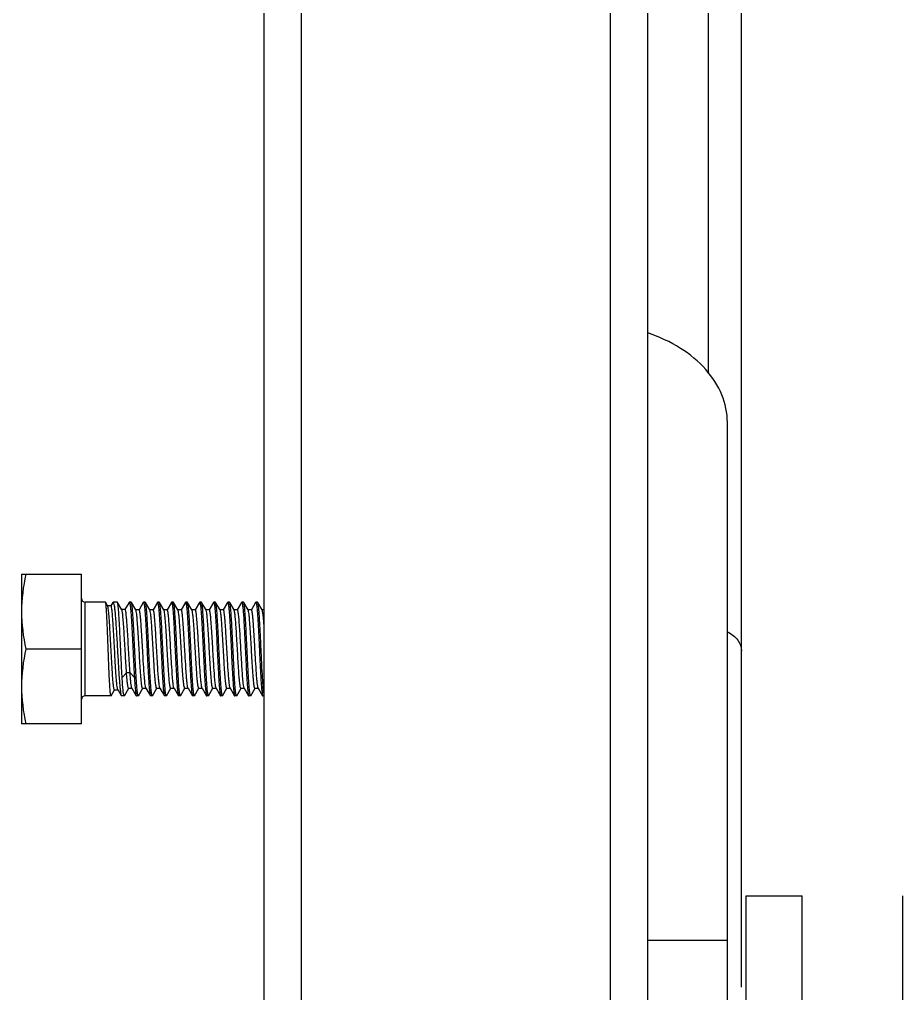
# Model space of a CAD drawing. Extents: x 1725261 to 1937680, y 860327 to 1571294.
# Drawn here: x 1828328 to 1829167, y 1235654 to 1236580 of the extents above; entities that cross this region are included whole.
import ezdxf

# ---------------------------------------------------------------- set-up
doc = ezdxf.new("R2010")
doc.units = 0
doc.header["$LTSCALE"] = 1000
doc.header["$MEASUREMENT"] = 0

msp = doc.modelspace()

# ---------------------------------------------------------------- linework, layer by layer
at = {"linetype": 'Continuous'}
for p, q in [((1829014.27, 1235660.53), (1829014.27, 1238674.19)), ((1828983.13, 1236243.7), (1828983.13, 1238542.66)), ((1828560.5, 1235398.99), (1828560.5, 1238358.6)), ((1828596.09, 1235398.99), (1828596.09, 1238358.6)), ((1828889.71, 1235398.99), (1828889.71, 1238358.6)), ((1828925.3, 1235398.99), (1828925.3, 1238358.6)), ((1829000.92, 1235176.55), (1829000.92, 1236197.1)), ((1828330.05, 1236052.94), (1828387, 1236052.94)), ((1828330.05, 1236052.94), (1828330.05, 1235910.58)), ((1828387, 1235910.58), (1828387, 1236052.94)), ((1828409.8, 1236026.24), (1828390.56, 1236026.24)), ((1828390.56, 1235937.27), (1828390.56, 1236026.24)), ((1828409.89, 1236026.16), (1828409.8, 1236026.24)), ((1828411.8, 1236022.88), (1828409.89, 1236026.16)), ((1828415.04, 1236022.88), (1828411.8, 1236022.88)), ((1828411.89, 1236022.72), (1828411.8, 1236022.88)), ((1828416.76, 1236026), (1828414.97, 1236022.92)), ((1828416.76, 1236026), (1828417.04, 1236026.24)), ((1828421.07, 1236026.24), (1828417.04, 1236026.24)), ((1828421.22, 1236026.11), (1828421.07, 1236026.24)), ((1828425.29, 1236019.11), (1828421.22, 1236026.11)), ((1828428.42, 1236019.29), (1828425.19, 1236019.29)), ((1828432.25, 1236026.07), (1828428.32, 1236019.29)), ((1828432.25, 1236026.07), (1828432.45, 1236026.24)), ((1828434.27, 1236026.24), (1828432.45, 1236026.24)), ((1828434.44, 1236026.09), (1828434.27, 1236026.24)), ((1828438.65, 1236018.86), (1828434.44, 1236026.09)), ((1828441.78, 1236019.04), (1828438.55, 1236019.04)), ((1828445.77, 1236026.09), (1828441.68, 1236019.04)), ((1828445.77, 1236026.09), (1828445.94, 1236026.24)), ((1828447.61, 1236026.24), (1828445.94, 1236026.24)), ((1828447.79, 1236026.09), (1828447.61, 1236026.24)), ((1828452, 1236018.86), (1828447.79, 1236026.09)), ((1828455.13, 1236019.04), (1828451.9, 1236019.04)), ((1828459.11, 1236026.09), (1828455.02, 1236019.04)), ((1828459.11, 1236026.09), (1828459.29, 1236026.24)), ((1828460.96, 1236026.24), (1828459.29, 1236026.24)), ((1828461.13, 1236026.09), (1828460.96, 1236026.24)), ((1828465.35, 1236018.86), (1828461.13, 1236026.09)), ((1828468.47, 1236019.04), (1828465.24, 1236019.04)), ((1828472.46, 1236026.09), (1828468.37, 1236019.04)), ((1828472.46, 1236026.09), (1828472.63, 1236026.24)), ((1828474.31, 1236026.24), (1828472.63, 1236026.24)), ((1828474.48, 1236026.09), (1828474.31, 1236026.24)), ((1828478.69, 1236018.86), (1828474.48, 1236026.09)), ((1828481.82, 1236019.04), (1828478.59, 1236019.04)), ((1828485.81, 1236026.09), (1828481.72, 1236019.04)), ((1828485.81, 1236026.09), (1828485.98, 1236026.24)), ((1828487.65, 1236026.24), (1828485.98, 1236026.24)), ((1828487.83, 1236026.09), (1828487.65, 1236026.24)), ((1828492.04, 1236018.86), (1828487.83, 1236026.09)), ((1828495.17, 1236019.04), (1828491.93, 1236019.04)), ((1828499.15, 1236026.09), (1828495.06, 1236019.04)), ((1828499.15, 1236026.09), (1828499.33, 1236026.24)), ((1828501, 1236026.24), (1828499.33, 1236026.24)), ((1828501.17, 1236026.09), (1828501, 1236026.24)), ((1828505.38, 1236018.86), (1828501.17, 1236026.09)), ((1828508.51, 1236019.04), (1828505.28, 1236019.04)), ((1828512.5, 1236026.09), (1828508.41, 1236019.04)), ((1828512.5, 1236026.09), (1828512.67, 1236026.24)), ((1828514.35, 1236026.24), (1828512.67, 1236026.24)), ((1828514.52, 1236026.09), (1828514.35, 1236026.24)), ((1828518.73, 1236018.86), (1828514.52, 1236026.09)), ((1828521.86, 1236019.04), (1828518.63, 1236019.04)), ((1828525.84, 1236026.09), (1828521.75, 1236019.04)), ((1828525.84, 1236026.09), (1828526.02, 1236026.24)), ((1828527.69, 1236026.24), (1828526.02, 1236026.24)), ((1828527.87, 1236026.09), (1828527.69, 1236026.24)), ((1828532.08, 1236018.86), (1828527.87, 1236026.09)), ((1828535.21, 1236019.04), (1828531.97, 1236019.04)), ((1828539.19, 1236026.09), (1828535.1, 1236019.04)), ((1828539.19, 1236026.09), (1828539.37, 1236026.24)), ((1828541.04, 1236026.24), (1828539.37, 1236026.24)), ((1828541.21, 1236026.09), (1828541.04, 1236026.24)), ((1828545.42, 1236018.86), (1828541.21, 1236026.09)), ((1828548.55, 1236019.04), (1828545.32, 1236019.04)), ((1828552.54, 1236026.09), (1828548.45, 1236019.04)), ((1828552.54, 1236026.09), (1828552.71, 1236026.24)), ((1828554.38, 1236026.24), (1828552.71, 1236026.24)), ((1828554.56, 1236026.09), (1828554.38, 1236026.24)), ((1828558.77, 1236018.86), (1828554.56, 1236026.09)), ((1828560.5, 1236019.04), (1828558.67, 1236019.04)), ((1828387, 1235981.76), (1828334.06, 1235981.76)), ((1828477.76, 1235979.34), (1828477.64, 1235981.76)), ((1828489.32, 1235981.76), (1828489.43, 1235979.34)), ((1828429.82, 1235959.19), (1828425.64, 1235954.82)), ((1828433.15, 1235959.19), (1828429.82, 1235959.19)), ((1828437.31, 1235954.82), (1828433.15, 1235959.19)), ((1828427.77, 1235937.42), (1828431.88, 1235944.48)), ((1828431.77, 1235944.48), (1828435, 1235944.48)), ((1828434.9, 1235944.66), (1828439.09, 1235937.42)), ((1828441.12, 1235937.42), (1828445.22, 1235944.48)), ((1828445.12, 1235944.48), (1828448.35, 1235944.48)), ((1828448.25, 1235944.66), (1828448.16, 1235944.83)), ((1828448.25, 1235944.66), (1828452.44, 1235937.42)), ((1828454.46, 1235937.42), (1828458.57, 1235944.48)), ((1828458.46, 1235944.48), (1828461.7, 1235944.48)), ((1828461.59, 1235944.66), (1828461.51, 1235944.83)), ((1828461.59, 1235944.66), (1828465.79, 1235937.42)), ((1828467.81, 1235937.42), (1828471.91, 1235944.48)), ((1828471.81, 1235944.48), (1828475.04, 1235944.48)), ((1828474.94, 1235944.66), (1828474.85, 1235944.84)), ((1828474.94, 1235944.66), (1828479.13, 1235937.42)), ((1828481.15, 1235937.42), (1828485.26, 1235944.48)), ((1828485.16, 1235944.48), (1828488.39, 1235944.48)), ((1828488.28, 1235944.66), (1828492.48, 1235937.42)), ((1828494.5, 1235937.42), (1828498.61, 1235944.48)), ((1828498.5, 1235944.48), (1828501.74, 1235944.48)), ((1828501.63, 1235944.66), (1828501.53, 1235944.86)), ((1828501.63, 1235944.66), (1828505.83, 1235937.42)), ((1828507.85, 1235937.42), (1828511.95, 1235944.48)), ((1828511.85, 1235944.48), (1828515.08, 1235944.48)), ((1828514.98, 1235944.66), (1828514.88, 1235944.87)), ((1828514.98, 1235944.66), (1828519.17, 1235937.42)), ((1828521.19, 1235937.42), (1828525.3, 1235944.48)), ((1828525.2, 1235944.48), (1828528.43, 1235944.48)), ((1828528.32, 1235944.66), (1828528.22, 1235944.88)), ((1828528.32, 1235944.66), (1828532.52, 1235937.42)), ((1828534.54, 1235937.42), (1828538.65, 1235944.48)), ((1828538.54, 1235944.48), (1828541.77, 1235944.48)), ((1828541.67, 1235944.66), (1828545.86, 1235937.42)), ((1828547.89, 1235937.42), (1828551.99, 1235944.48)), ((1828551.89, 1235944.48), (1828555.12, 1235944.48)), ((1828555.02, 1235944.66), (1828554.9, 1235944.9)), ((1828555.02, 1235944.66), (1828559.21, 1235937.42)), ((1828415.11, 1235937.27), (1828390.56, 1235937.27)), ((1828415.23, 1235937.38), (1828415.11, 1235937.27)), ((1828415.23, 1235937.38), (1828418.5, 1235942.99)), ((1828418.39, 1235942.99), (1828421.63, 1235942.99)), ((1828421.53, 1235943.16), (1828424.83, 1235937.47)), ((1828424.83, 1235937.47), (1828425.07, 1235937.27)), ((1828427.59, 1235937.27), (1828425.07, 1235937.27)), ((1828427.77, 1235937.42), (1828427.59, 1235937.27)), ((1828440.94, 1235937.27), (1828439.27, 1235937.27)), ((1828441.12, 1235937.42), (1828440.94, 1235937.27)), ((1828452.44, 1235937.42), (1828452.62, 1235937.27)), ((1828454.29, 1235937.27), (1828452.62, 1235937.27)), ((1828454.46, 1235937.42), (1828454.29, 1235937.27)), ((1828465.79, 1235937.42), (1828465.96, 1235937.27)), ((1828467.63, 1235937.27), (1828465.96, 1235937.27)), ((1828467.81, 1235937.42), (1828467.63, 1235937.27)), ((1828479.13, 1235937.42), (1828479.31, 1235937.27)), ((1828480.98, 1235937.27), (1828479.31, 1235937.27)), ((1828481.15, 1235937.42), (1828480.98, 1235937.27)), ((1828494.33, 1235937.27), (1828492.65, 1235937.27)), ((1828494.5, 1235937.42), (1828494.33, 1235937.27)), ((1828505.83, 1235937.42), (1828506, 1235937.27)), ((1828507.67, 1235937.27), (1828506, 1235937.27)), ((1828507.85, 1235937.42), (1828507.67, 1235937.27)), ((1828519.17, 1235937.42), (1828519.35, 1235937.27)), ((1828521.02, 1235937.27), (1828519.35, 1235937.27)), ((1828521.19, 1235937.42), (1828521.02, 1235937.27)), ((1828532.52, 1235937.42), (1828532.69, 1235937.27)), ((1828534.36, 1235937.27), (1828532.69, 1235937.27)), ((1828534.54, 1235937.42), (1828534.36, 1235937.27)), ((1828545.86, 1235937.42), (1828546.04, 1235937.27)), ((1828547.71, 1235937.27), (1828546.04, 1235937.27)), ((1828547.89, 1235937.42), (1828547.71, 1235937.27)), ((1828559.21, 1235937.42), (1828559.39, 1235937.27)), ((1828560.5, 1235937.27), (1828559.39, 1235937.27)), ((1828387, 1235910.58), (1828330.05, 1235910.58)), ((1829018.72, 1235213.07), (1829018.72, 1235747.36)), ((1829018.72, 1235747.36), (1829072.1, 1235747.36)), ((1829072.1, 1235213.07), (1829072.1, 1235747.36)), ((1829167.42, 1235747.36), (1829167.42, 1235213.02)), ((1828925.3, 1235705.12), (1829000.92, 1235705.12))]:
    msp.add_line(p, q, dxfattribs=at)
msp.add_circle((1826901.12, 1235016.4), 1451.62, dxfattribs=at)
for centre, radius, start, end in [((1826901.12, 1235016.4), 1505.01, 6.82415, 173.17585), ((1828390.56, 1236029.8), 3.56, 180, 270), ((1828390.56, 1235933.71), 3.56, 90, 180)]:
    msp.add_arc(centre, radius, start, end, dxfattribs=at)
for points, knots in [([(1829000.92, 1236197.1), (1829000.92, 1236205.98), (1828997.08, 1236224.53), (1828980.95, 1236249.09), (1828956.3, 1236269.17), (1828936.21, 1236278.44), (1828925.38, 1236282.13)], [0, 0, 0, 0, 0.220446, 0.45627, 0.716078, 1, 1, 1, 1]), ([(1828412.37, 1235981.76), (1828412.16, 1235987.22), (1828411.86, 1235995.17), (1828411.44, 1236005.33), (1828411.14, 1236011.88), (1828410.83, 1236017.34), (1828410.58, 1236021.58), (1828410.23, 1236024.33), (1828410.12, 1236025.78), (1828409.89, 1236026.16)], [0, 0, 0, 0, 0.36864, 0.53657, 0.68548, 0.810114, 0.906077, 0.97003, 1, 1, 1, 1]), ([(1828418.39, 1235942.99), (1828418.3, 1235942.99), (1828418.1, 1235943.29), (1828417.95, 1235943.83), (1828417.73, 1235944.77), (1828417.44, 1235946.68), (1828417.09, 1235949.9), (1828416.7, 1235954.63), (1828416.3, 1235960.41), (1828415.9, 1235966.99), (1828415.5, 1235974.14), (1828414.97, 1235984.05), (1828414.45, 1235993.83), (1828413.91, 1236003.12), (1828413.52, 1236009.15), (1828413.12, 1236014.22), (1828412.77, 1236018.2), (1828412.37, 1236020.88), (1828412.13, 1236022.3), (1828411.89, 1236022.72)], [0, 0, 0, 0, 0.003488, 0.010904, 0.022688, 0.038824, 0.083607, 0.143647, 0.216697, 0.300025, 0.390537, 0.484902, 0.671459, 0.756962, 0.833182, 0.897479, 0.947675, 0.982144, 1, 1, 1, 1]), ([(1828421.53, 1235943.16), (1828421.28, 1235943.6), (1828421.03, 1235945.09), (1828420.61, 1235947.9), (1828420.24, 1235952.05), (1828419.84, 1235957.3), (1828419.44, 1235963.49), (1828418.89, 1235972.92), (1828418.37, 1235982.76), (1828417.84, 1235992.65), (1828417.45, 1235999.7), (1828417.05, 1236006.13), (1828416.67, 1236011.72), (1828416.28, 1236016.3), (1828415.92, 1236019.64), (1828415.57, 1236021.71), (1828415.32, 1236022.6), (1828415.13, 1236022.88), (1828415.04, 1236022.88)], [0, 0, 0, 0, 0.018844, 0.055045, 0.107437, 0.174076, 0.252464, 0.339678, 0.527511, 0.621285, 0.710453, 0.791854, 0.862644, 0.920393, 0.963178, 0.989688, 0.996707, 1, 1, 1, 1]), ([(1828417.04, 1236026.24), (1828417.15, 1236026.24), (1828417.4, 1236025.91), (1828417.74, 1236024.82), (1828418.2, 1236022.32), (1828418.66, 1236018.29), (1828419.16, 1236012.81), (1828419.65, 1236006.16), (1828420.15, 1235998.56), (1828420.65, 1235990.32), (1828420.97, 1235984.65), (1828421.14, 1235981.76)], [0, 0, 0, 0, 0.007547, 0.022985, 0.080637, 0.173055, 0.296975, 0.447746, 0.61965, 0.806111, 1, 1, 1, 1]), ([(1828424.27, 1235981.76), (1828424.02, 1235987.17), (1828423.65, 1235995.04), (1828423.13, 1236005.12), (1828422.76, 1236011.63), (1828422.39, 1236017.09), (1828422.06, 1236021.36), (1828421.66, 1236024.19), (1828421.47, 1236025.69), (1828421.22, 1236026.11)], [0, 0, 0, 0, 0.365079, 0.53175, 0.679987, 0.804667, 0.901508, 0.967249, 1, 1, 1, 1]), ([(1828429.82, 1235959.19), (1828429.38, 1235965.26), (1828428.84, 1235974.64), (1828428.13, 1235987.19), (1828427.58, 1235996.5), (1828427.04, 1236004.78), (1828426.57, 1236010.76), (1828426.17, 1236014.6), (1828425.91, 1236016.66), (1828425.64, 1236018.1), (1828425.44, 1236018.86), (1828425.29, 1236019.11)], [0, 0, 0, 0, 0.303539, 0.468638, 0.62733, 0.768529, 0.882427, 0.926602, 0.961222, 0.985757, 1, 1, 1, 1]), ([(1828433.15, 1235959.19), (1828432.94, 1235962.2), (1828432.53, 1235968.58), (1828431.96, 1235978.41), (1828431.39, 1235988.5), (1828430.82, 1235998.08), (1828430.33, 1236005.41), (1828429.92, 1236010.46), (1828429.63, 1236013.48), (1828429.36, 1236015.86), (1828429.06, 1236017.69), (1828428.84, 1236018.65), (1828428.58, 1236019.29), (1828428.42, 1236019.29)], [0, 0, 0, 0, 0.15003, 0.317321, 0.489066, 0.652114, 0.794019, 0.853588, 0.904016, 0.944371, 0.97394, 0.992316, 1, 1, 1, 1]), ([(1828432.45, 1236026.24), (1828432.55, 1236026.24), (1828432.76, 1236025.89), (1828432.93, 1236025.28), (1828433.15, 1236024.19), (1828433.46, 1236021.99), (1828433.83, 1236018.28), (1828434.25, 1236012.82), (1828434.66, 1236006.16), (1828435.08, 1235998.57), (1828435.5, 1235990.33), (1828435.78, 1235984.65), (1828435.92, 1235981.76)], [0, 0, 0, 0, 0.006868, 0.022, 0.046199, 0.079427, 0.17181, 0.295831, 0.44681, 0.618994, 0.805771, 1, 1, 1, 1]), ([(1828437.6, 1235981.76), (1828437.35, 1235987.15), (1828436.97, 1235995), (1828436.44, 1236005.05), (1828436.06, 1236011.55), (1828435.67, 1236017.02), (1828435.32, 1236021.29), (1828434.91, 1236024.15), (1828434.69, 1236025.66), (1828434.44, 1236026.09)], [0, 0, 0, 0, 0.364025, 0.530311, 0.678341, 0.803035, 0.90014, 0.966414, 1, 1, 1, 1]), ([(1828445.12, 1235944.48), (1828445.03, 1235944.48), (1828444.84, 1235944.74), (1828444.57, 1235945.59), (1828444.22, 1235947.56), (1828443.85, 1235950.75), (1828443.46, 1235955.08), (1828443.07, 1235960.36), (1828442.68, 1235966.42), (1828442.28, 1235973.03), (1828441.75, 1235982.25), (1828441.24, 1235991.39), (1828440.69, 1236000.11), (1828440.3, 1236005.82), (1828439.91, 1236010.66), (1828439.54, 1236014.47), (1828439.14, 1236017.07), (1828438.89, 1236018.45), (1828438.65, 1236018.86)], [0, 0, 0, 0, 0.003515, 0.010772, 0.037949, 0.081609, 0.140308, 0.211978, 0.294061, 0.383612, 0.477415, 0.664253, 0.750571, 0.827952, 0.893624, 0.945254, 0.981055, 1, 1, 1, 1]), ([(1828448.16, 1235944.83), (1828447.95, 1235945.33), (1828447.68, 1235946.83), (1828447.3, 1235949.64), (1828446.93, 1235953.59), (1828446.37, 1235960.66), (1828445.73, 1235971.01), (1828445.11, 1235982), (1828444.58, 1235991.1), (1828444.19, 1235997.59), (1828443.8, 1236003.52), (1828443.42, 1236008.69), (1828443.03, 1236012.92), (1828442.67, 1236016.03), (1828442.32, 1236017.95), (1828442.06, 1236018.78), (1828441.87, 1236019.04), (1828441.78, 1236019.04)], [0, 0, 0, 0, 0.022098, 0.060554, 0.114206, 0.18123, 0.34569, 0.53115, 0.623722, 0.711849, 0.792446, 0.862698, 0.92016, 0.962863, 0.989437, 0.99654, 1, 1, 1, 1]), ([(1828445.94, 1236026.24), (1828446.04, 1236026.24), (1828446.24, 1236025.88), (1828446.39, 1236025.28), (1828446.6, 1236024.19), (1828446.9, 1236021.99), (1828447.25, 1236018.27), (1828447.65, 1236012.81), (1828448.05, 1236006.15), (1828448.46, 1235998.56), (1828448.87, 1235990.32), (1828449.14, 1235984.65), (1828449.28, 1235981.76)], [0, 0, 0, 0, 0.006693, 0.021771, 0.045952, 0.079179, 0.171588, 0.295652, 0.446676, 0.6189, 0.805722, 1, 1, 1, 1]), ([(1828450.95, 1235981.76), (1828450.69, 1235987.15), (1828450.32, 1235995), (1828449.79, 1236005.05), (1828449.41, 1236011.55), (1828449.01, 1236017.02), (1828448.67, 1236021.29), (1828448.26, 1236024.15), (1828448.04, 1236025.66), (1828447.79, 1236026.09)], [0, 0, 0, 0, 0.364027, 0.530312, 0.678339, 0.803032, 0.900139, 0.966415, 1, 1, 1, 1]), ([(1828458.46, 1235944.48), (1828458.38, 1235944.48), (1828458.18, 1235944.74), (1828457.92, 1235945.59), (1828457.56, 1235947.56), (1828457.2, 1235950.75), (1828456.81, 1235955.08), (1828456.42, 1235960.36), (1828456.02, 1235966.42), (1828455.63, 1235973.03), (1828455.1, 1235982.25), (1828454.58, 1235991.39), (1828454.04, 1236000.11), (1828453.65, 1236005.82), (1828453.25, 1236010.66), (1828452.89, 1236014.47), (1828452.48, 1236017.07), (1828452.24, 1236018.45), (1828452, 1236018.86)], [0, 0, 0, 0, 0.003515, 0.010772, 0.037949, 0.081609, 0.140308, 0.211978, 0.294061, 0.383612, 0.477415, 0.664253, 0.750571, 0.827952, 0.893624, 0.945254, 0.981055, 1, 1, 1, 1]), ([(1828461.51, 1235944.83), (1828461.3, 1235945.35), (1828461.03, 1235946.85), (1828460.64, 1235949.67), (1828460.27, 1235953.62), (1828459.71, 1235960.69), (1828459.07, 1235971.05), (1828458.45, 1235982.04), (1828457.93, 1235991.13), (1828457.54, 1235997.61), (1828457.15, 1236003.54), (1828456.76, 1236008.7), (1828456.38, 1236012.93), (1828456.02, 1236016.03), (1828455.67, 1236017.95), (1828455.41, 1236018.78), (1828455.21, 1236019.04), (1828455.13, 1236019.04)], [0, 0, 0, 0, 0.022237, 0.060809, 0.11455, 0.181633, 0.346125, 0.531524, 0.624042, 0.712107, 0.792639, 0.862829, 0.920237, 0.962898, 0.989446, 0.996542, 1, 1, 1, 1]), ([(1828459.29, 1236026.24), (1828459.39, 1236026.24), (1828459.58, 1236025.88), (1828459.74, 1236025.28), (1828459.95, 1236024.19), (1828460.24, 1236021.99), (1828460.6, 1236018.27), (1828461, 1236012.81), (1828461.4, 1236006.15), (1828461.81, 1235998.56), (1828462.22, 1235990.32), (1828462.49, 1235984.65), (1828462.63, 1235981.76)], [0, 0, 0, 0, 0.006696, 0.021778, 0.045963, 0.079194, 0.171608, 0.295673, 0.446692, 0.618909, 0.805729, 1, 1, 1, 1]), ([(1828464.3, 1235981.76), (1828464.04, 1235987.15), (1828463.67, 1235995.01), (1828463.13, 1236005.05), (1828462.75, 1236011.55), (1828462.36, 1236017.02), (1828462.01, 1236021.29), (1828461.6, 1236024.15), (1828461.39, 1236025.66), (1828461.13, 1236026.09)], [0, 0, 0, 0, 0.364034, 0.530325, 0.678352, 0.803041, 0.900142, 0.966414, 1, 1, 1, 1]), ([(1828471.81, 1235944.48), (1828471.72, 1235944.48), (1828471.53, 1235944.74), (1828471.26, 1235945.59), (1828470.91, 1235947.56), (1828470.55, 1235950.75), (1828470.15, 1235955.08), (1828469.76, 1235960.36), (1828469.37, 1235966.42), (1828468.97, 1235973.03), (1828468.44, 1235982.25), (1828467.93, 1235991.39), (1828467.39, 1236000.11), (1828467, 1236005.82), (1828466.6, 1236010.66), (1828466.23, 1236014.47), (1828465.83, 1236017.07), (1828465.58, 1236018.45), (1828465.35, 1236018.86)], [0, 0, 0, 0, 0.003515, 0.010772, 0.037949, 0.081609, 0.140308, 0.211978, 0.294061, 0.383612, 0.477416, 0.664253, 0.750571, 0.827952, 0.893624, 0.945254, 0.981055, 1, 1, 1, 1]), ([(1828474.85, 1235944.84), (1828474.64, 1235945.36), (1828474.37, 1235946.87), (1828473.98, 1235949.69), (1828473.61, 1235953.65), (1828473.06, 1235960.73), (1828472.42, 1235971.08), (1828471.79, 1235982.07), (1828471.27, 1235991.15), (1828470.88, 1235997.63), (1828470.49, 1236003.55), (1828470.11, 1236008.71), (1828469.72, 1236012.93), (1828469.36, 1236016.03), (1828469.01, 1236017.95), (1828468.75, 1236018.78), (1828468.56, 1236019.04), (1828468.47, 1236019.04)], [0, 0, 0, 0, 0.022376, 0.061065, 0.114893, 0.182035, 0.346559, 0.531898, 0.624361, 0.712364, 0.792832, 0.86296, 0.920314, 0.962934, 0.989455, 0.996544, 1, 1, 1, 1]), ([(1828472.63, 1236026.24), (1828472.73, 1236026.24), (1828472.93, 1236025.88), (1828473.09, 1236025.28), (1828473.3, 1236024.19), (1828473.59, 1236021.99), (1828473.94, 1236018.27), (1828474.34, 1236012.82), (1828474.75, 1236006.16), (1828475.15, 1235998.56), (1828475.56, 1235990.32), (1828475.83, 1235984.65), (1828475.97, 1235981.76)], [0, 0, 0, 0, 0.006683, 0.021751, 0.045922, 0.07914, 0.171535, 0.295594, 0.446618, 0.618857, 0.805703, 1, 1, 1, 1]), ([(1828477.64, 1235981.76), (1828477.39, 1235987.15), (1828477.01, 1235995), (1828476.48, 1236005.05), (1828476.1, 1236011.55), (1828475.71, 1236017.02), (1828475.36, 1236021.29), (1828474.95, 1236024.15), (1828474.73, 1236025.66), (1828474.48, 1236026.09)], [0, 0, 0, 0, 0.364016, 0.530299, 0.678328, 0.803022, 0.900132, 0.966412, 1, 1, 1, 1]), ([(1828481.94, 1235979.73), (1828481.67, 1235984.4), (1828481.28, 1235991.24), (1828480.74, 1236000), (1828480.35, 1236005.74), (1828479.95, 1236010.61), (1828479.58, 1236014.45), (1828479.18, 1236017.06), (1828478.93, 1236018.45), (1828478.69, 1236018.86)], [0, 0, 0, 0, 0.357179, 0.522363, 0.670515, 0.796289, 0.895183, 0.963748, 1, 1, 1, 1]), ([(1828485.27, 1235979.73), (1828485.13, 1235982.25), (1828484.85, 1235987.21), (1828484.43, 1235994.43), (1828484, 1236001.13), (1828483.59, 1236007.04), (1828483.17, 1236011.91), (1828482.81, 1236015.23), (1828482.5, 1236017.2), (1828482.29, 1236018.17), (1828482.12, 1236018.73), (1828481.92, 1236019.04), (1828481.82, 1236019.04)], [0, 0, 0, 0, 0.191103, 0.376469, 0.548513, 0.700189, 0.825314, 0.918839, 0.952565, 0.977198, 0.992701, 1, 1, 1, 1]), ([(1828485.98, 1236026.24), (1828486.08, 1236026.24), (1828486.28, 1236025.88), (1828486.43, 1236025.28), (1828486.64, 1236024.19), (1828486.94, 1236021.99), (1828487.29, 1236018.27), (1828487.69, 1236012.82), (1828488.09, 1236006.16), (1828488.5, 1235998.57), (1828488.91, 1235990.33), (1828489.18, 1235984.65), (1828489.32, 1235981.76)], [0, 0, 0, 0, 0.006671, 0.021725, 0.045886, 0.079098, 0.171491, 0.295553, 0.446588, 0.618835, 0.805687, 1, 1, 1, 1]), ([(1828490.99, 1235981.76), (1828490.73, 1235987.15), (1828490.36, 1235995), (1828489.83, 1236005.05), (1828489.44, 1236011.55), (1828489.05, 1236017.02), (1828488.71, 1236021.29), (1828488.29, 1236024.15), (1828488.08, 1236025.66), (1828487.83, 1236026.09)], [0, 0, 0, 0, 0.364022, 0.530315, 0.678347, 0.803036, 0.900137, 0.966413, 1, 1, 1, 1]), ([(1828498.5, 1235944.48), (1828498.42, 1235944.48), (1828498.22, 1235944.74), (1828497.96, 1235945.59), (1828497.6, 1235947.56), (1828497.24, 1235950.75), (1828496.85, 1235955.08), (1828496.46, 1235960.36), (1828496.06, 1235966.42), (1828495.67, 1235973.03), (1828495.14, 1235982.25), (1828494.62, 1235991.39), (1828494.08, 1236000.11), (1828493.69, 1236005.82), (1828493.29, 1236010.66), (1828492.93, 1236014.47), (1828492.52, 1236017.07), (1828492.28, 1236018.45), (1828492.04, 1236018.86)], [0, 0, 0, 0, 0.003516, 0.010772, 0.037949, 0.081609, 0.140308, 0.211978, 0.294061, 0.383612, 0.477416, 0.664254, 0.750571, 0.827952, 0.893624, 0.945254, 0.981055, 1, 1, 1, 1]), ([(1828501.53, 1235944.86), (1828501.33, 1235945.39), (1828501.06, 1235946.91), (1828500.67, 1235949.75), (1828500.3, 1235953.72), (1828499.74, 1235960.8), (1828499.1, 1235971.16), (1828498.48, 1235982.13), (1828497.96, 1235991.21), (1828497.57, 1235997.67), (1828497.18, 1236003.59), (1828496.8, 1236008.73), (1828496.41, 1236012.95), (1828496.05, 1236016.04), (1828495.7, 1236017.95), (1828495.44, 1236018.79), (1828495.25, 1236019.04), (1828495.17, 1236019.04)], [0, 0, 0, 0, 0.022654, 0.061574, 0.115578, 0.182837, 0.347426, 0.532643, 0.624999, 0.712877, 0.793216, 0.863221, 0.920468, 0.963004, 0.989473, 0.996549, 1, 1, 1, 1]), ([(1828499.33, 1236026.24), (1828499.43, 1236026.24), (1828499.62, 1236025.88), (1828499.78, 1236025.28), (1828499.99, 1236024.19), (1828500.28, 1236021.99), (1828500.64, 1236018.27), (1828501.03, 1236012.82), (1828501.44, 1236006.16), (1828501.85, 1235998.57), (1828502.25, 1235990.33), (1828502.53, 1235984.65), (1828502.66, 1235981.76)], [0, 0, 0, 0, 0.006673, 0.021728, 0.04589, 0.079102, 0.171488, 0.295544, 0.446579, 0.618833, 0.80569, 1, 1, 1, 1]), ([(1828504.34, 1235981.76), (1828504.08, 1235987.15), (1828503.7, 1235995), (1828503.17, 1236005.05), (1828502.79, 1236011.55), (1828502.4, 1236017.02), (1828502.05, 1236021.29), (1828501.64, 1236024.15), (1828501.42, 1236025.66), (1828501.17, 1236026.09)], [0, 0, 0, 0, 0.364021, 0.530312, 0.678344, 0.803036, 0.900139, 0.966413, 1, 1, 1, 1]), ([(1828511.85, 1235944.48), (1828511.76, 1235944.48), (1828511.57, 1235944.74), (1828511.3, 1235945.59), (1828510.95, 1235947.56), (1828510.58, 1235950.75), (1828510.19, 1235955.08), (1828509.8, 1235960.36), (1828509.41, 1235966.42), (1828509.01, 1235973.03), (1828508.48, 1235982.25), (1828507.97, 1235991.39), (1828507.43, 1236000.11), (1828507.03, 1236005.82), (1828506.64, 1236010.66), (1828506.27, 1236014.47), (1828505.87, 1236017.07), (1828505.62, 1236018.45), (1828505.38, 1236018.86)], [0, 0, 0, 0, 0.003516, 0.010771, 0.037949, 0.081609, 0.140308, 0.211978, 0.294061, 0.383613, 0.477416, 0.664254, 0.750571, 0.827952, 0.893624, 0.945254, 0.981055, 1, 1, 1, 1]), ([(1828514.88, 1235944.87), (1828514.67, 1235945.4), (1828514.4, 1235946.93), (1828514.01, 1235949.78), (1828513.64, 1235953.75), (1828513.09, 1235960.84), (1828512.45, 1235971.19), (1828511.83, 1235982.17), (1828511.31, 1235991.23), (1828510.92, 1235997.7), (1828510.53, 1236003.6), (1828510.14, 1236008.74), (1828509.76, 1236012.95), (1828509.4, 1236016.04), (1828509.05, 1236017.95), (1828508.79, 1236018.79), (1828508.6, 1236019.04), (1828508.51, 1236019.04)], [0, 0, 0, 0, 0.022792, 0.061828, 0.11592, 0.183237, 0.347858, 0.533014, 0.625317, 0.713133, 0.793408, 0.863351, 0.920544, 0.963039, 0.989482, 0.996551, 1, 1, 1, 1]), ([(1828512.67, 1236026.24), (1828512.77, 1236026.24), (1828512.97, 1236025.88), (1828513.12, 1236025.28), (1828513.34, 1236024.19), (1828513.63, 1236021.99), (1828513.98, 1236018.27), (1828514.38, 1236012.82), (1828514.79, 1236006.16), (1828515.19, 1235998.56), (1828515.6, 1235990.32), (1828515.87, 1235984.65), (1828516.01, 1235981.76)], [0, 0, 0, 0, 0.006683, 0.021749, 0.045921, 0.079139, 0.171536, 0.295597, 0.446627, 0.618868, 0.805705, 1, 1, 1, 1]), ([(1828517.68, 1235981.76), (1828517.42, 1235987.15), (1828517.05, 1235995), (1828516.52, 1236005.05), (1828516.14, 1236011.55), (1828515.74, 1236017.02), (1828515.4, 1236021.29), (1828514.99, 1236024.15), (1828514.77, 1236025.66), (1828514.52, 1236026.09)], [0, 0, 0, 0, 0.364024, 0.530311, 0.678341, 0.803035, 0.90014, 0.966414, 1, 1, 1, 1]), ([(1828525.2, 1235944.48), (1828525.11, 1235944.48), (1828524.91, 1235944.74), (1828524.65, 1235945.59), (1828524.29, 1235947.56), (1828523.93, 1235950.75), (1828523.54, 1235955.08), (1828523.15, 1235960.36), (1828522.75, 1235966.42), (1828522.36, 1235973.03), (1828521.83, 1235982.25), (1828521.31, 1235991.39), (1828520.77, 1236000.11), (1828520.38, 1236005.82), (1828519.98, 1236010.66), (1828519.62, 1236014.47), (1828519.22, 1236017.07), (1828518.97, 1236018.45), (1828518.73, 1236018.86)], [0, 0, 0, 0, 0.003516, 0.010771, 0.037949, 0.081609, 0.140308, 0.211978, 0.294061, 0.383613, 0.477416, 0.664254, 0.750571, 0.827952, 0.893624, 0.945254, 0.981055, 1, 1, 1, 1]), ([(1828528.22, 1235944.88), (1828528.01, 1235945.41), (1828527.74, 1235946.95), (1828527.36, 1235949.8), (1828526.99, 1235953.79), (1828526.43, 1235960.88), (1828525.79, 1235971.23), (1828525.17, 1235982.2), (1828524.65, 1235991.26), (1828524.26, 1235997.72), (1828523.87, 1236003.62), (1828523.49, 1236008.75), (1828523.1, 1236012.96), (1828522.75, 1236016.05), (1828522.4, 1236017.95), (1828522.14, 1236018.79), (1828521.94, 1236019.04), (1828521.86, 1236019.04)], [0, 0, 0, 0, 0.022931, 0.062083, 0.116262, 0.183637, 0.34829, 0.533386, 0.625634, 0.713389, 0.793599, 0.863481, 0.920621, 0.963074, 0.989491, 0.996553, 1, 1, 1, 1]), ([(1828526.02, 1236026.24), (1828526.12, 1236026.24), (1828526.32, 1236025.88), (1828526.47, 1236025.28), (1828526.68, 1236024.19), (1828526.97, 1236021.99), (1828527.33, 1236018.27), (1828527.73, 1236012.81), (1828528.13, 1236006.15), (1828528.54, 1235998.56), (1828528.95, 1235990.32), (1828529.22, 1235984.65), (1828529.36, 1235981.76)], [0, 0, 0, 0, 0.006692, 0.02177, 0.045951, 0.079177, 0.171585, 0.295649, 0.446674, 0.618898, 0.805721, 1, 1, 1, 1]), ([(1828529.88, 1236004.68), (1828529.72, 1236007.45), (1828529.43, 1236012.41), (1828529.01, 1236018.2), (1828528.65, 1236021.87), (1828528.41, 1236023.81), (1828528.17, 1236025.15), (1828528, 1236025.87), (1828527.87, 1236026.09)], [0, 0, 0, 0, 0.386254, 0.691736, 0.808776, 0.899775, 0.963628, 1, 1, 1, 1]), ([(1828534.06, 1236000.97), (1828533.9, 1236003.26), (1828533.62, 1236007.36), (1828533.14, 1236012.71), (1828532.75, 1236016.18), (1828532.38, 1236018.03), (1828532.2, 1236018.65), (1828532.08, 1236018.86)], [0, 0, 0, 0, 0.381097, 0.684377, 0.893928, 0.960143, 1, 1, 1, 1]), ([(1828537.39, 1236000.97), (1828537.23, 1236003.47), (1828536.98, 1236007.01), (1828536.6, 1236011.42), (1828536.33, 1236014.04), (1828536.07, 1236016.09), (1828535.8, 1236017.66), (1828535.59, 1236018.5), (1828535.34, 1236019.04), (1828535.21, 1236019.04)], [0, 0, 0, 0, 0.410879, 0.581806, 0.725913, 0.840918, 0.925076, 0.977487, 1, 1, 1, 1]), ([(1828539.37, 1236026.24), (1828539.52, 1236026.24), (1828539.75, 1236025.57), (1828539.96, 1236024.61), (1828540.23, 1236022.72), (1828540.49, 1236020.28), (1828540.76, 1236017.15), (1828541.14, 1236011.89), (1828541.39, 1236007.67), (1828541.55, 1236004.68)], [0, 0, 0, 0, 0.021095, 0.073096, 0.157182, 0.272316, 0.416719, 0.588047, 1, 1, 1, 1]), ([(1828544.37, 1235981.76), (1828544.12, 1235987.15), (1828543.74, 1235995.01), (1828543.21, 1236005.05), (1828542.83, 1236011.55), (1828542.44, 1236017.02), (1828542.09, 1236021.29), (1828541.68, 1236024.15), (1828541.46, 1236025.66), (1828541.21, 1236026.09)], [0, 0, 0, 0, 0.364034, 0.530327, 0.678354, 0.803043, 0.900143, 0.966415, 1, 1, 1, 1]), ([(1828551.89, 1235944.48), (1828551.8, 1235944.48), (1828551.61, 1235944.74), (1828551.34, 1235945.59), (1828550.99, 1235947.56), (1828550.62, 1235950.75), (1828550.23, 1235955.08), (1828549.84, 1235960.36), (1828549.45, 1235966.42), (1828549.05, 1235973.03), (1828548.52, 1235982.25), (1828548.01, 1235991.39), (1828547.46, 1236000.11), (1828547.07, 1236005.82), (1828546.68, 1236010.66), (1828546.31, 1236014.47), (1828545.91, 1236017.07), (1828545.66, 1236018.45), (1828545.42, 1236018.86)], [0, 0, 0, 0, 0.003516, 0.010771, 0.037949, 0.081609, 0.140308, 0.211978, 0.294061, 0.383613, 0.477416, 0.664254, 0.750571, 0.827952, 0.893624, 0.945254, 0.981055, 1, 1, 1, 1]), ([(1828554.9, 1235944.9), (1828554.7, 1235945.44), (1828554.43, 1235946.98), (1828554.04, 1235949.86), (1828553.67, 1235953.85), (1828553.12, 1235960.95), (1828552.48, 1235971.3), (1828551.86, 1235982.27), (1828551.34, 1235991.32), (1828550.95, 1235997.76), (1828550.56, 1236003.65), (1828550.18, 1236008.78), (1828549.79, 1236012.97), (1828549.44, 1236016.05), (1828549.09, 1236017.96), (1828548.83, 1236018.79), (1828548.64, 1236019.04), (1828548.55, 1236019.04)], [0, 0, 0, 0, 0.023208, 0.06259, 0.116944, 0.184435, 0.349152, 0.534126, 0.626268, 0.713899, 0.79398, 0.86374, 0.920773, 0.963144, 0.989509, 0.996558, 1, 1, 1, 1]), ([(1828552.71, 1236026.24), (1828552.81, 1236026.24), (1828553.01, 1236025.88), (1828553.16, 1236025.28), (1828553.37, 1236024.19), (1828553.67, 1236021.99), (1828554.02, 1236018.27), (1828554.42, 1236012.82), (1828554.82, 1236006.16), (1828555.23, 1235998.56), (1828555.64, 1235990.32), (1828555.91, 1235984.65), (1828556.05, 1235981.76)], [0, 0, 0, 0, 0.006682, 0.021748, 0.045918, 0.079135, 0.171528, 0.295585, 0.446611, 0.618853, 0.805701, 1, 1, 1, 1]), ([(1828557.72, 1235981.76), (1828557.46, 1235987.15), (1828557.09, 1235995), (1828556.56, 1236005.05), (1828556.18, 1236011.55), (1828555.78, 1236017.02), (1828555.44, 1236021.29), (1828555.03, 1236024.15), (1828554.81, 1236025.66), (1828554.56, 1236026.09)], [0, 0, 0, 0, 0.364017, 0.530302, 0.678331, 0.803024, 0.900132, 0.966412, 1, 1, 1, 1]), ([(1828560.5, 1236004.58), (1828560.37, 1236006.41), (1828560.11, 1236009.67), (1828559.72, 1236013.96), (1828559.28, 1236016.86), (1828559.03, 1236018.41), (1828558.77, 1236018.86)], [0, 0, 0, 0, 0.381924, 0.683092, 0.891493, 1, 1, 1, 1]), ([(1828531.03, 1235981.76), (1828530.93, 1235983.76), (1828530.57, 1235991.4), (1828530.19, 1235999.04), (1828529.88, 1236004.68)], [0, 0, 0, 0, 0.261816, 1, 1, 1, 1]), ([(1828538.54, 1235944.48), (1828538.4, 1235944.48), (1828538.15, 1235945.04), (1828537.93, 1235945.92), (1828537.65, 1235947.57), (1828537.39, 1235949.73), (1828537.12, 1235952.48), (1828536.73, 1235957.09), (1828536.26, 1235963.83), (1828535.72, 1235972.72), (1828535.18, 1235982.24), (1828534.64, 1235991.73), (1828534.25, 1235997.97), (1828534.06, 1236000.97)], [0, 0, 0, 0, 0.007549, 0.025288, 0.053782, 0.092698, 0.14142, 0.199125, 0.337396, 0.498012, 0.669894, 0.841157, 1, 1, 1, 1]), ([(1828541.67, 1235944.66), (1828541.54, 1235944.89), (1828541.35, 1235945.59), (1828540.94, 1235947.7), (1828540.52, 1235951.67), (1828540.01, 1235957.76), (1828539.5, 1235965.37), (1828538.98, 1235974.01), (1828538.3, 1235986), (1828537.79, 1235995.04), (1828537.39, 1236000.97)], [0, 0, 0, 0, 0.014139, 0.038106, 0.114569, 0.22512, 0.362916, 0.519336, 0.684562, 1, 1, 1, 1]), ([(1828541.55, 1236004.68), (1828541.65, 1236002.9), (1828542.06, 1235995.26), (1828542.42, 1235987.61), (1828542.7, 1235981.76)], [0, 0, 0, 0, 0.233581, 1, 1, 1, 1]), ([(1829001.01, 1235998.07), (1829004.75, 1235996.22), (1829011.29, 1235991.46), (1829014.27, 1235983.63), (1829014.27, 1235980.05)], [0, 0, 0, 0, 0.538137, 1, 1, 1, 1]), ([(1828415.11, 1235937.27), (1828415.02, 1235937.27), (1828414.86, 1235937.65), (1828414.73, 1235938.23), (1828414.55, 1235939.33), (1828414.31, 1235941.52), (1828414.01, 1235945.24), (1828413.68, 1235950.7), (1828413.35, 1235957.35), (1828413.02, 1235964.95), (1828412.69, 1235973.19), (1828412.48, 1235978.86), (1828412.37, 1235981.76)], [0, 0, 0, 0, 0.006203, 0.021073, 0.045141, 0.078305, 0.170688, 0.294821, 0.44599, 0.618417, 0.805472, 1, 1, 1, 1]), ([(1828421.14, 1235981.76), (1828421.45, 1235976.41), (1828421.89, 1235968.62), (1828422.52, 1235958.64), (1828422.96, 1235952.17), (1828423.42, 1235946.7), (1828423.83, 1235942.4), (1828424.29, 1235939.48), (1828424.57, 1235937.93), (1828424.83, 1235937.47)], [0, 0, 0, 0, 0.361155, 0.526427, 0.673911, 0.798642, 0.896457, 0.964179, 1, 1, 1, 1]), ([(1828425.64, 1235954.82), (1828425.52, 1235956.85), (1828425.02, 1235965.83), (1828424.6, 1235974.81), (1828424.27, 1235981.76)], [0, 0, 0, 0, 0.22604, 1, 1, 1, 1]), ([(1828435.92, 1235981.76), (1828436.04, 1235979.36), (1828436.47, 1235970.38), (1828436.92, 1235961.4), (1828437.31, 1235954.82)], [0, 0, 0, 0, 0.2673, 1, 1, 1, 1]), ([(1828440.94, 1235937.27), (1828440.84, 1235937.27), (1828440.65, 1235937.63), (1828440.49, 1235938.23), (1828440.28, 1235939.33), (1828439.99, 1235941.52), (1828439.63, 1235945.24), (1828439.23, 1235950.7), (1828438.83, 1235957.36), (1828438.42, 1235964.95), (1828438.01, 1235973.19), (1828437.74, 1235978.86), (1828437.6, 1235981.76)], [0, 0, 0, 0, 0.006697, 0.021779, 0.045964, 0.079194, 0.171609, 0.295674, 0.446694, 0.618911, 0.805729, 1, 1, 1, 1]), ([(1828449.28, 1235981.76), (1828449.54, 1235976.36), (1828449.91, 1235968.51), (1828450.44, 1235958.47), (1828450.82, 1235951.97), (1828451.22, 1235946.5), (1828451.56, 1235942.22), (1828451.97, 1235939.37), (1828452.19, 1235937.85), (1828452.44, 1235937.42)], [0, 0, 0, 0, 0.363963, 0.530225, 0.678242, 0.802937, 0.90006, 0.966368, 1, 1, 1, 1]), ([(1828454.29, 1235937.27), (1828454.19, 1235937.27), (1828453.99, 1235937.63), (1828453.84, 1235938.23), (1828453.63, 1235939.33), (1828453.33, 1235941.52), (1828452.98, 1235945.24), (1828452.58, 1235950.7), (1828452.18, 1235957.36), (1828451.77, 1235964.95), (1828451.36, 1235973.19), (1828451.09, 1235978.86), (1828450.95, 1235981.76)], [0, 0, 0, 0, 0.006689, 0.021764, 0.045941, 0.079165, 0.171569, 0.295632, 0.446659, 0.618889, 0.805716, 1, 1, 1, 1]), ([(1828462.63, 1235981.76), (1828462.88, 1235976.36), (1828463.26, 1235968.51), (1828463.79, 1235958.47), (1828464.17, 1235951.97), (1828464.56, 1235946.5), (1828464.91, 1235942.22), (1828465.32, 1235939.37), (1828465.54, 1235937.85), (1828465.79, 1235937.42)], [0, 0, 0, 0, 0.363959, 0.530225, 0.678245, 0.80294, 0.900061, 0.966367, 1, 1, 1, 1]), ([(1828467.63, 1235937.27), (1828467.53, 1235937.27), (1828467.34, 1235937.63), (1828467.18, 1235938.23), (1828466.97, 1235939.32), (1828466.68, 1235941.52), (1828466.32, 1235945.24), (1828465.93, 1235950.7), (1828465.52, 1235957.36), (1828465.11, 1235964.95), (1828464.71, 1235973.19), (1828464.43, 1235978.86), (1828464.3, 1235981.76)], [0, 0, 0, 0, 0.00668, 0.021743, 0.045911, 0.079128, 0.171521, 0.29558, 0.446613, 0.618858, 0.805701, 1, 1, 1, 1]), ([(1828475.97, 1235981.76), (1828476.23, 1235976.36), (1828476.6, 1235968.51), (1828477.14, 1235958.47), (1828477.52, 1235951.97), (1828477.91, 1235946.5), (1828478.25, 1235942.22), (1828478.67, 1235939.37), (1828478.88, 1235937.85), (1828479.13, 1235937.42)], [0, 0, 0, 0, 0.363957, 0.530226, 0.678247, 0.80294, 0.900059, 0.966367, 1, 1, 1, 1]), ([(1828494.33, 1235937.27), (1828494.23, 1235937.27), (1828494.03, 1235937.63), (1828493.88, 1235938.23), (1828493.66, 1235939.33), (1828493.37, 1235941.52), (1828493.02, 1235945.24), (1828492.62, 1235950.7), (1828492.21, 1235957.36), (1828491.81, 1235964.95), (1828491.4, 1235973.19), (1828491.13, 1235978.86), (1828490.99, 1235981.76)], [0, 0, 0, 0, 0.006689, 0.021763, 0.04594, 0.079164, 0.171568, 0.295631, 0.446657, 0.618886, 0.805714, 1, 1, 1, 1]), ([(1828502.66, 1235981.76), (1828502.92, 1235976.36), (1828503.29, 1235968.51), (1828503.83, 1235958.47), (1828504.21, 1235951.97), (1828504.6, 1235946.5), (1828504.95, 1235942.22), (1828505.36, 1235939.37), (1828505.58, 1235937.85), (1828505.83, 1235937.42)], [0, 0, 0, 0, 0.363961, 0.530225, 0.678245, 0.802939, 0.90006, 0.966367, 1, 1, 1, 1]), ([(1828507.67, 1235937.27), (1828507.57, 1235937.27), (1828507.38, 1235937.63), (1828507.22, 1235938.23), (1828507.01, 1235939.32), (1828506.72, 1235941.52), (1828506.36, 1235945.24), (1828505.96, 1235950.7), (1828505.56, 1235957.35), (1828505.15, 1235964.95), (1828504.74, 1235973.19), (1828504.47, 1235978.86), (1828504.34, 1235981.76)], [0, 0, 0, 0, 0.006676, 0.021733, 0.045899, 0.079113, 0.171508, 0.295569, 0.446596, 0.61884, 0.805693, 1, 1, 1, 1]), ([(1828516.01, 1235981.76), (1828516.27, 1235976.36), (1828516.64, 1235968.51), (1828517.17, 1235958.47), (1828517.56, 1235951.97), (1828517.95, 1235946.5), (1828518.29, 1235942.23), (1828518.7, 1235939.37), (1828518.92, 1235937.85), (1828519.17, 1235937.42)], [0, 0, 0, 0, 0.363962, 0.530226, 0.678239, 0.802933, 0.900057, 0.966368, 1, 1, 1, 1]), ([(1828521.02, 1235937.27), (1828520.92, 1235937.27), (1828520.72, 1235937.63), (1828520.57, 1235938.23), (1828520.36, 1235939.33), (1828520.06, 1235941.52), (1828519.71, 1235945.24), (1828519.31, 1235950.7), (1828518.91, 1235957.36), (1828518.5, 1235964.95), (1828518.09, 1235973.19), (1828517.82, 1235978.86), (1828517.68, 1235981.76)], [0, 0, 0, 0, 0.006697, 0.021779, 0.045964, 0.079195, 0.171609, 0.295674, 0.446694, 0.618911, 0.805729, 1, 1, 1, 1]), ([(1828529.36, 1235981.76), (1828529.61, 1235976.36), (1828529.99, 1235968.51), (1828530.52, 1235958.47), (1828530.9, 1235951.97), (1828531.29, 1235946.5), (1828531.64, 1235942.22), (1828532.05, 1235939.37), (1828532.27, 1235937.85), (1828532.52, 1235937.42)], [0, 0, 0, 0, 0.363963, 0.530225, 0.678242, 0.802937, 0.90006, 0.966368, 1, 1, 1, 1]), ([(1828534.36, 1235937.27), (1828534.26, 1235937.27), (1828534.07, 1235937.63), (1828533.91, 1235938.23), (1828533.7, 1235939.33), (1828533.41, 1235941.52), (1828533.05, 1235945.24), (1828532.66, 1235950.7), (1828532.25, 1235957.36), (1828531.85, 1235964.95), (1828531.44, 1235973.19), (1828531.17, 1235978.86), (1828531.03, 1235981.76)], [0, 0, 0, 0, 0.006686, 0.021758, 0.045933, 0.079154, 0.171555, 0.295617, 0.446646, 0.618881, 0.805711, 1, 1, 1, 1]), ([(1828542.7, 1235981.76), (1828542.96, 1235976.36), (1828543.33, 1235968.51), (1828543.87, 1235958.47), (1828544.25, 1235951.97), (1828544.64, 1235946.5), (1828544.99, 1235942.22), (1828545.4, 1235939.37), (1828545.61, 1235937.85), (1828545.86, 1235937.42)], [0, 0, 0, 0, 0.363958, 0.530225, 0.678245, 0.80294, 0.90006, 0.966367, 1, 1, 1, 1]), ([(1828547.71, 1235937.27), (1828547.61, 1235937.27), (1828547.42, 1235937.63), (1828547.26, 1235938.23), (1828547.05, 1235939.32), (1828546.76, 1235941.52), (1828546.4, 1235945.24), (1828546, 1235950.7), (1828545.6, 1235957.35), (1828545.19, 1235964.95), (1828544.78, 1235973.19), (1828544.51, 1235978.86), (1828544.37, 1235981.76)], [0, 0, 0, 0, 0.006677, 0.021736, 0.045902, 0.079117, 0.171507, 0.295565, 0.446598, 0.618848, 0.805696, 1, 1, 1, 1]), ([(1828556.05, 1235981.76), (1828556.31, 1235976.36), (1828556.68, 1235968.51), (1828557.21, 1235958.47), (1828557.59, 1235951.97), (1828557.99, 1235946.5), (1828558.33, 1235942.22), (1828558.74, 1235939.37), (1828558.96, 1235937.85), (1828559.21, 1235937.42)], [0, 0, 0, 0, 0.363957, 0.530228, 0.678248, 0.80294, 0.900058, 0.966367, 1, 1, 1, 1]), ([(1828560.5, 1235938.8), (1828560.14, 1235940.78), (1828559.68, 1235946.09), (1828559.02, 1235955.64), (1828558.38, 1235967.97), (1828557.95, 1235976.99), (1828557.72, 1235981.76)], [0, 0, 0, 0, 0.140058, 0.370691, 0.667791, 1, 1, 1, 1]), ([(1828480.98, 1235937.27), (1828480.89, 1235937.27), (1828480.69, 1235937.6), (1828480.55, 1235938.17), (1828480.34, 1235939.18), (1828480.06, 1235941.23), (1828479.71, 1235944.71), (1828479.33, 1235949.83), (1828478.94, 1235956.1), (1828478.55, 1235963.29), (1828478.15, 1235971.14), (1828477.89, 1235976.56), (1828477.76, 1235979.34)], [0, 0, 0, 0, 0.006689, 0.021571, 0.045424, 0.078208, 0.169526, 0.292465, 0.442701, 0.6149, 0.802905, 1, 1, 1, 1]), ([(1828485.16, 1235944.48), (1828485.07, 1235944.48), (1828484.88, 1235944.73), (1828484.61, 1235945.59), (1828484.26, 1235947.54), (1828483.9, 1235950.7), (1828483.51, 1235955.01), (1828483.12, 1235960.26), (1828482.57, 1235968.61), (1828482.2, 1235975.18), (1828481.94, 1235979.73)], [0, 0, 0, 0, 0.007368, 0.022553, 0.07941, 0.170757, 0.293599, 0.443643, 0.615565, 1, 1, 1, 1]), ([(1828488.28, 1235944.66), (1828488.07, 1235945.03), (1828487.83, 1235946.26), (1828487.46, 1235948.57), (1828487.12, 1235951.95), (1828486.75, 1235956.25), (1828486.38, 1235961.35), (1828485.87, 1235969.26), (1828485.52, 1235975.46), (1828485.27, 1235979.73)], [0, 0, 0, 0, 0.036414, 0.10397, 0.201071, 0.324823, 0.471425, 0.636308, 1, 1, 1, 1]), ([(1828489.43, 1235979.34), (1828489.68, 1235974.19), (1828490.04, 1235966.72), (1828490.55, 1235957.19), (1828490.92, 1235951.07), (1828491.3, 1235945.94), (1828491.63, 1235941.93), (1828492.03, 1235939.25), (1828492.24, 1235937.83), (1828492.48, 1235937.42)], [0, 0, 0, 0, 0.367266, 0.533405, 0.680662, 0.804347, 0.900563, 0.966339, 1, 1, 1, 1]), ([(1828427.59, 1235937.27), (1828427.47, 1235937.27), (1828427.25, 1235937.79), (1828427.06, 1235938.58), (1828426.82, 1235940.09), (1828426.59, 1235942.06), (1828426.35, 1235944.6), (1828426.01, 1235948.9), (1828425.79, 1235952.37), (1828425.64, 1235954.82)], [0, 0, 0, 0, 0.021546, 0.072917, 0.155846, 0.269667, 0.412995, 0.584026, 1, 1, 1, 1]), ([(1828431.77, 1235944.48), (1828431.66, 1235944.48), (1828431.43, 1235944.89), (1828431.24, 1235945.58), (1828431, 1235946.83), (1828430.66, 1235949.33), (1828430.24, 1235953.52), (1828429.96, 1235957.13), (1828429.82, 1235959.19)], [0, 0, 0, 0, 0.023235, 0.075178, 0.15823, 0.271917, 0.585415, 1, 1, 1, 1]), ([(1828434.9, 1235944.66), (1828434.63, 1235945.11), (1828434.38, 1235946.69), (1828433.94, 1235949.64), (1828433.55, 1235954), (1828433.29, 1235957.33), (1828433.15, 1235959.19)], [0, 0, 0, 0, 0.108395, 0.316903, 0.618184, 1, 1, 1, 1]), ([(1828437.31, 1235954.82), (1828437.45, 1235952.57), (1828437.7, 1235948.53), (1828438.13, 1235943.31), (1828438.49, 1235939.96), (1828438.82, 1235938.2), (1828438.98, 1235937.61), (1828439.09, 1235937.42)], [0, 0, 0, 0, 0.387446, 0.690986, 0.897716, 0.962073, 1, 1, 1, 1]), ([(1828439.09, 1235937.42), (1828439.12, 1235937.38), (1828439.16, 1235937.31), (1828439.24, 1235937.27), (1828439.27, 1235937.27)], [0, 0, 0, 0, 0.600476, 1, 1, 1, 1]), ([(1828492.48, 1235937.42), (1828492.5, 1235937.38), (1828492.55, 1235937.31), (1828492.62, 1235937.27), (1828492.65, 1235937.27)], [0, 0, 0, 0, 0.600612, 1, 1, 1, 1])]:
    msp.add_open_spline(points, degree=3, knots=knots, dxfattribs=at)
for points in [[(1828334.06, 1236052.94), (1828331.61, 1236041.25), (1828330.05, 1236029.28), (1828330.05, 1236017.35)], [(1828330.05, 1236017.35), (1828330.05, 1236005.41), (1828331.61, 1235993.44), (1828334.06, 1235981.76)], [(1828334.06, 1235981.76), (1828331.61, 1235970.07), (1828330.05, 1235958.1), (1828330.05, 1235946.17)], [(1828330.05, 1235946.17), (1828330.05, 1235934.23), (1828331.61, 1235922.26), (1828334.06, 1235910.58)]]:
    msp.add_open_spline(points, degree=3, dxfattribs=at)

doc.saveas('drawing.dxf')
